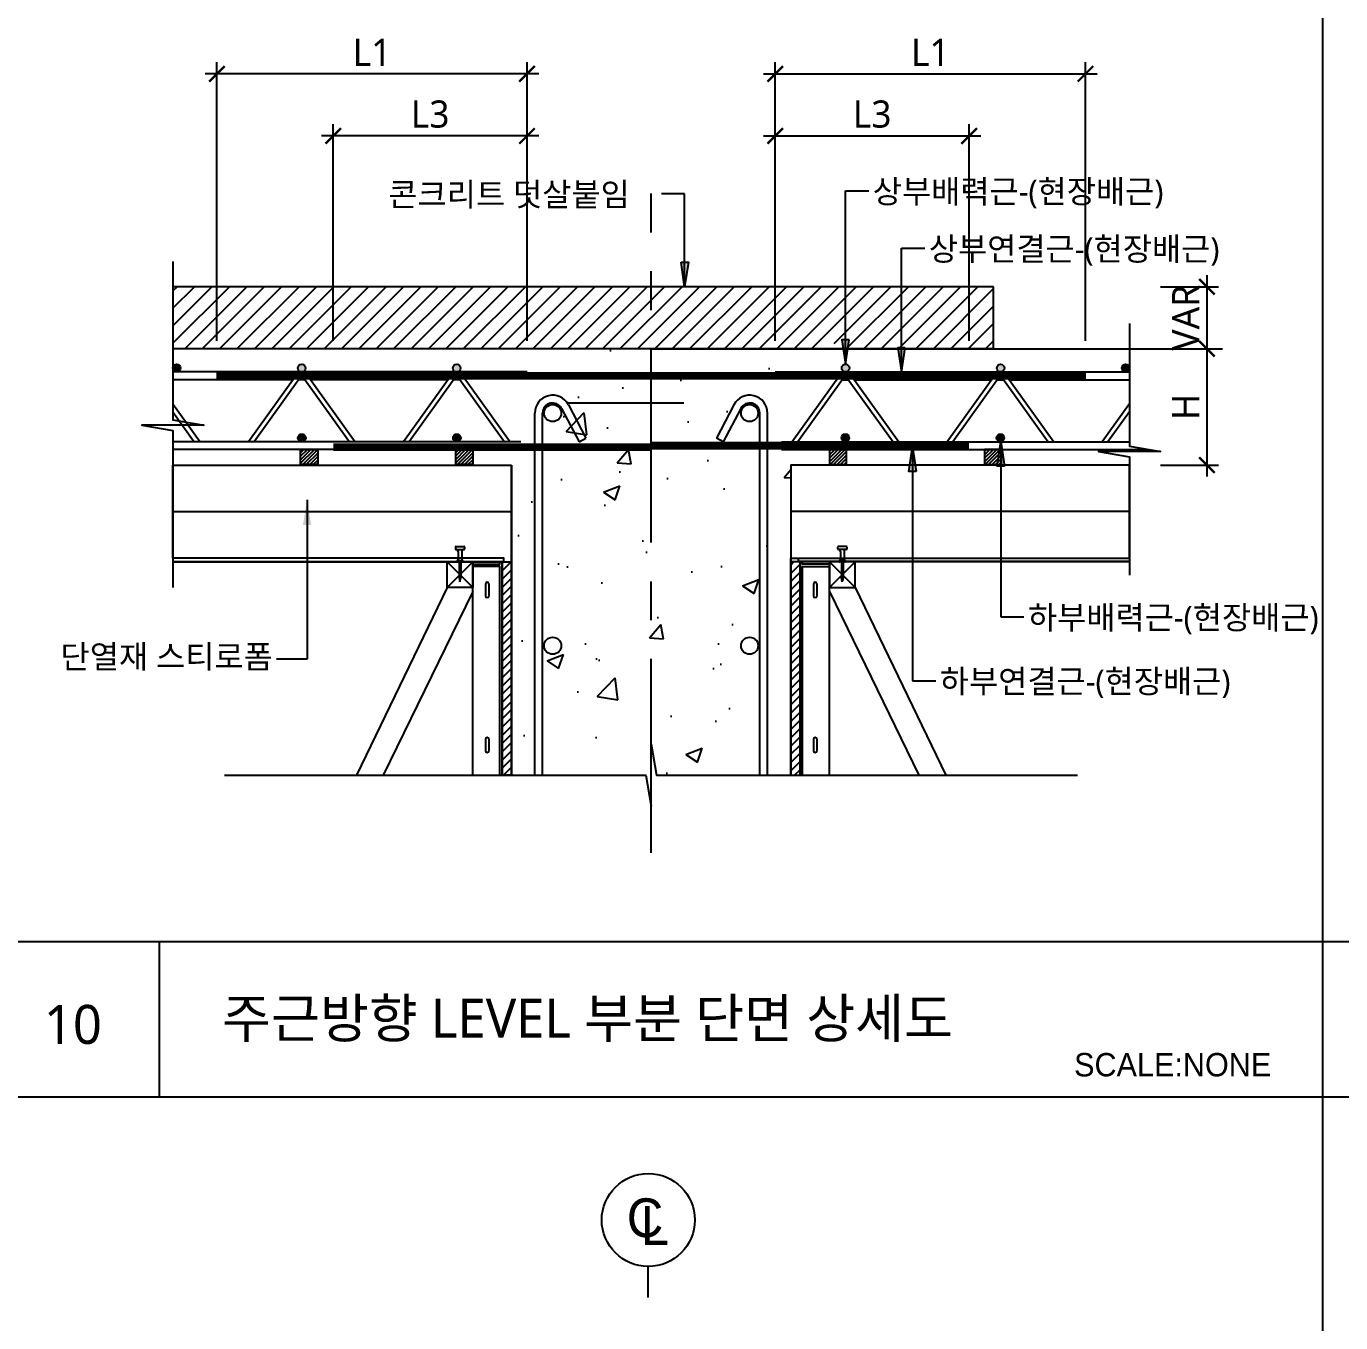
# Model space of a CAD drawing. Extents: x 10983 to 44623, y -18406 to 11294.
# Drawn here: x 13234 to 14929, y -11011 to -9339 of the extents above; entities that cross this region are included whole.
import ezdxf
from ezdxf.enums import TextEntityAlignment as Align

# ---------------------------------------------------------------- set-up
doc = ezdxf.new("R2010")
doc.units = 0
doc.header["$LTSCALE"] = 100
doc.header["$MEASUREMENT"] = 0
doc.header["$PDMODE"] = 3
doc.header["$PDSIZE"] = 10
for name, pattern in [('CEN', [62, 60, -1, 0, -1]), ('CENTERX2', [4, 2.5, -0.5, 0.5, -0.5]), ('HID', [2.5, 1.5, -1]), ('HIDDEN', [0.375, 0.25, -0.125])]:
    doc.linetypes.add(name, pattern=pattern)
doc.layers.get('0').update_dxf_attribs({"linetype": 'CONTINUOUS'})
doc.layers.get('Defpoints').update_dxf_attribs({"color": 165, "linetype": 'CONTINUOUS'})
for name, color, linetype in [('D-TEX1', 6, 'CONTINUOUS'), ('D-TEX3', 9, 'CONTINUOUS'), ('DECK-CEN', 1, 'CEN'), ('DECK-CON', 2, 'CONTINUOUS'), ('DECK-DIM', 255, 'CONTINUOUS'), ('DECK-ETC STEEL', 6, 'CONTINUOUS'), ('DECK-HATCH', 251, 'CONTINUOUS'), ('DECK-JOINT BAR', 4, 'HIDDEN'), ('DECK-LATTICE', 7, 'CONTINUOUS'), ('DECK-PG', 4, 'CONTINUOUS'), ('DECK-RC', 251, 'CONTINUOUS'), ('DECK-RC(ETC)', 252, 'CONTINUOUS'), ('DECK-TEXT', 7, 'CONTINUOUS'), ('DECK-TITLE TEXT', 3, 'CONTINUOUS'), ('DECK-TRANS', 3, 'CONTINUOUS'), ('E', 115, 'CONTINUOUS'), ('E2', 7, 'CONTINUOUS'), ('INSU', 7, 'CONTINUOUS'), ('SEC', 7, 'CONTINUOUS'), ('TEXT', 3, 'CONTINUOUS')]:
    doc.layers.add(name, color=color, linetype=linetype)
doc.styles.add('HD', font='Gulim.ttf')
doc.styles.get("Standard").update_dxf_attribs({"font": ''})
doc.styles.add('SY Panel', font='malgun.ttf')
doc.styles.add('VICON TEXT', font='malgun.ttf')
doc.styles.get('STANDARD').set_extended_font_data('Haansoft Dotum')
doc.linetypes.add('BATTING', pattern='A,0.0001,-0.1,[134,ltypeshp.shx,S=0.1,R=0,X=-0.1,Y=0],-0.2,[134,ltypeshp.shx,S=0.1,R=180,X=0.1,Y=0],-0.1', length=0.4001)
doc.dimstyles.new('ISO-25', dxfattribs={"dimtxt": 2.5, "dimasz": 2.5, "dimexe": 1.25, "dimexo": 0.625, "dimtad": 1, "dimtxsty": 'STANDARD', "dimcen": 2.5, "dimadec": 0, "dimazin": 0, "dimtfac": 1, "dimtmove": 0, "dimatfit": 3, "dimfxl": 1, "dimarcsym": 0})
doc.dimstyles.new('STDECK-DIM', dxfattribs={"dimtxt": 35, "dimasz": 20, "dimexe": 15, "dimexo": 40, "dimgap": 10, "dimtad": 1, "dimdec": 0, "dimtxsty": 'SY Panel', "dimblk": 'ARCHTICK', "dimcen": 2.5, "dimdle": 15, "dimclrd": 7, "dimclre": 7, "dimclrt": 6, "dimadec": 0, "dimazin": 0, "dimtfac": 1, "dimtdec": 0, "dimtmove": 0, "dimatfit": 3, "dimldrblk": 'ARCHTICK', "dimfxl": 1, "dimarcsym": 0})
pattern_1 = [(45, (-110235.5874, -26422.8478), (-2.24506403, 2.24506403), [])]
pattern_2 = [(45, (-110035.5874, -26422.8478), (-2.24506403, 2.24506403), [])]

# ---------------------------------------------------------------- blocks, each defined once
blk = doc.blocks.new('_ArchTick')
at = {"color": 0, "linetype": 'ByBlock', "const_width": 0.15}
blk.add_lwpolyline([(-0.5, -0.5), (0.5, 0.5)], dxfattribs=at)
blk = doc.blocks.new('*D444')
at = {"layer": 'DECK-DIM', "color": 7, "lineweight": -2}
for p, q in [((13629.4, -9745.2), (13629.4, -9465.8)), ((13879.4, -9745.2), (13879.4, -9465.8)), ((13894.4, -9480.8), (13614.4, -9480.8))]:
    blk.add_line(p, q, dxfattribs=at)
at = {"layer": 'Defpoints', "color": 0, "ltscale": 0.5}
for p in [(13629.4, -9480.8), (13629.4, -9785.2), (13879.4, -9785.2)]:
    blk.add_point(p, dxfattribs=at)
at = {"layer": 'DECK-DIM', "color": 7, "lineweight": -2, "ltscale": 0.5, "xscale": 20, "yscale": 20, "zscale": 20, "rotation": 180}
blk.add_blockref('_ArchTick', (13629.4, -9480.8), dxfattribs=at)
at = {"layer": 'DECK-DIM', "color": 7, "lineweight": -2, "ltscale": 0.5, "xscale": 20, "yscale": 20, "zscale": 20}
blk.add_blockref('_ArchTick', (13879.4, -9480.8), dxfattribs=at)
at = {"layer": 'DECK-DIM', "color": 6, "ltscale": 0.5, "insert": (13754.4, -9452.8), "char_height": 35, "attachment_point": 5, "style": 'SY Panel'}
blk.add_mtext('L3', dxfattribs=at)
blk = doc.blocks.new('*D445')
at = {"layer": 'DECK-DIM', "color": 7, "lineweight": -2}
for p, q in [((14199.4, -9745.2), (14199.4, -9385.8)), ((14599.4, -9745.2), (14599.4, -9385.8)), ((14184.4, -9400.8), (14614.4, -9400.8))]:
    blk.add_line(p, q, dxfattribs=at)
at = {"layer": 'Defpoints', "color": 0, "ltscale": 0.5}
for p in [(14599.4, -9400.8), (14199.4, -9785.2), (14599.4, -9785.2)]:
    blk.add_point(p, dxfattribs=at)
at = {"layer": 'DECK-DIM', "color": 7, "lineweight": -2, "ltscale": 0.5, "xscale": 20, "yscale": 20, "zscale": 20, "rotation": 180}
blk.add_blockref('_ArchTick', (14199.4, -9400.8), dxfattribs=at)
at = {"layer": 'DECK-DIM', "color": 7, "lineweight": -2, "ltscale": 0.5, "xscale": 20, "yscale": 20, "zscale": 20}
blk.add_blockref('_ArchTick', (14599.4, -9400.8), dxfattribs=at)
at = {"layer": 'DECK-DIM', "color": 6, "ltscale": 0.5, "insert": (14399.4, -9373), "char_height": 35, "attachment_point": 5, "style": 'SY Panel'}
blk.add_mtext('L1', dxfattribs=at)
blk = doc.blocks.new('*D446')
at = {"layer": 'DECK-DIM', "color": 7, "lineweight": -2}
for p, q in [((14199.4, -9745.2), (14199.4, -9465.8)), ((14449.4, -9745.2), (14449.4, -9465.8)), ((14184.4, -9480.8), (14464.4, -9480.8))]:
    blk.add_line(p, q, dxfattribs=at)
at = {"layer": 'Defpoints', "color": 0, "ltscale": 0.5}
for p in [(14449.4, -9480.8), (14199.4, -9785.2), (14449.4, -9785.2)]:
    blk.add_point(p, dxfattribs=at)
at = {"layer": 'DECK-DIM', "color": 7, "lineweight": -2, "ltscale": 0.5, "xscale": 20, "yscale": 20, "zscale": 20, "rotation": 180}
blk.add_blockref('_ArchTick', (14199.4, -9480.8), dxfattribs=at)
at = {"layer": 'DECK-DIM', "color": 7, "lineweight": -2, "ltscale": 0.5, "xscale": 20, "yscale": 20, "zscale": 20}
blk.add_blockref('_ArchTick', (14449.4, -9480.8), dxfattribs=at)
at = {"layer": 'DECK-DIM', "color": 6, "ltscale": 0.5, "insert": (14324.4, -9452.8), "char_height": 35, "attachment_point": 5, "style": 'SY Panel'}
blk.add_mtext('L3', dxfattribs=at)
blk = doc.blocks.new('*D452')
at = {"layer": 'DECK-DIM', "color": 7, "lineweight": -2}
for p, q in [((14756.1, -9660.2), (14756.1, -9770.2)), ((14696.1, -9675.2), (14771.1, -9675.2)), ((14696.1, -9755.2), (14771.1, -9755.2))]:
    blk.add_line(p, q, dxfattribs=at)
at = {"layer": 'Defpoints', "color": 0, "ltscale": 0.5}
for p in [(14656.1, -9675.2), (14656.1, -9755.2), (14756.1, -9755.2)]:
    blk.add_point(p, dxfattribs=at)
at = {"layer": 'DECK-DIM', "color": 7, "lineweight": -2, "ltscale": 0.5, "xscale": 20, "yscale": 20, "zscale": 20}
for p, rotation in [((14756.1, -9675.2), 90), ((14756.1, -9755.2), 270)]:
    blk.add_blockref('_ArchTick', p, dxfattribs=dict(at, rotation=rotation))
at = {"layer": 'DECK-DIM', "color": 6, "ltscale": 0.5, "insert": (14728.6, -9715.2), "char_height": 35, "attachment_point": 5, "rotation": 90, "style": 'SY Panel'}
blk.add_mtext('VAR', dxfattribs=at)
blk = doc.blocks.new('*D464')
at = {"layer": 'DECK-DIM', "color": 7, "lineweight": -2}
for p, q in [((14756.1, -9740.2), (14756.1, -9920.2)), ((14696.1, -9755.2), (14771.1, -9755.2)), ((14696.1, -9905.2), (14771.1, -9905.2))]:
    blk.add_line(p, q, dxfattribs=at)
at = {"layer": 'Defpoints', "color": 0, "ltscale": 0.5}
for p in [(14656.1, -9755.2), (14656.1, -9905.2), (14756.1, -9905.2)]:
    blk.add_point(p, dxfattribs=at)
at = {"layer": 'DECK-DIM', "color": 7, "lineweight": -2, "ltscale": 0.5, "xscale": 20, "yscale": 20, "zscale": 20}
for p, rotation in [((14756.1, -9755.2), 90), ((14756.1, -9905.2), 270)]:
    blk.add_blockref('_ArchTick', p, dxfattribs=dict(at, rotation=rotation))
at = {"layer": 'DECK-DIM', "color": 6, "ltscale": 0.5, "insert": (14728.6, -9830.2), "char_height": 35, "attachment_point": 5, "rotation": 90, "style": 'SY Panel'}
blk.add_mtext('H', dxfattribs=at)
blk = doc.blocks.new('*D472')
at = {"layer": 'DECK-DIM', "color": 7, "lineweight": -2}
for p, q in [((13479.4, -9745.2), (13479.4, -9385.8)), ((13879.4, -9745.2), (13879.4, -9385.8)), ((13894.4, -9400.8), (13464.4, -9400.8))]:
    blk.add_line(p, q, dxfattribs=at)
at = {"layer": 'Defpoints', "color": 0, "ltscale": 0.5}
for p in [(13479.4, -9400.8), (13479.4, -9785.2), (13879.4, -9785.2)]:
    blk.add_point(p, dxfattribs=at)
at = {"layer": 'DECK-DIM', "color": 7, "lineweight": -2, "ltscale": 0.5, "xscale": 20, "yscale": 20, "zscale": 20, "rotation": 180}
blk.add_blockref('_ArchTick', (13479.4, -9400.8), dxfattribs=at)
at = {"layer": 'DECK-DIM', "color": 7, "lineweight": -2, "ltscale": 0.5, "xscale": 20, "yscale": 20, "zscale": 20}
blk.add_blockref('_ArchTick', (13879.4, -9400.8), dxfattribs=at)
at = {"layer": 'DECK-DIM', "color": 6, "ltscale": 0.5, "insert": (13679.4, -9373), "char_height": 35, "attachment_point": 5, "style": 'SY Panel'}
blk.add_mtext('L1', dxfattribs=at)

msp = doc.modelspace()

# ---------------------------------------------------------------- hatches: boundary and pattern name
at = {"linetype": 'ByBlock'}
h = msp.add_hatch(color=256, dxfattribs=at)
h.paths.add_polyline_path([(14077.9, -9643.7), (14082.6, -9643.7), (14082.6, -9675.2)])
h.paths.add_polyline_path([(14082.6, -9643.7), (14087.4, -9643.7), (14082.6, -9675.2)])
h = msp.add_hatch(color=256, dxfattribs=at)
h.paths.add_polyline_path([(14294.8, -9743.7), (14290.1, -9743.7), (14290.1, -9775.2)])
h.paths.add_polyline_path([(14290.1, -9743.7), (14285.3, -9743.7), (14290.1, -9775.2)])
h = msp.add_hatch(color=256, dxfattribs=at)
h.paths.add_polyline_path([(14367, -9753.9), (14362.3, -9753.9), (14362.3, -9785.3)])
h.paths.add_polyline_path([(14362.3, -9753.9), (14357.6, -9753.9), (14362.3, -9785.3)])
h = msp.add_hatch(color=256, dxfattribs=at)
h.paths.add_polyline_path([(14490.2, -9875.1), (14490.2, -9906.6), (14494.9, -9906.6)])
h.paths.add_polyline_path([(14490.2, -9875.1), (14485.5, -9906.6), (14490.2, -9906.6)])
h = msp.add_hatch(color=256, dxfattribs=at)
h.paths.add_polyline_path([(14376.5, -9882.2), (14376.5, -9913.6), (14381.2, -9913.6)])
h.paths.add_polyline_path([(14376.5, -9882.2), (14371.8, -9913.6), (14376.5, -9913.6)])
at = {"layer": 'DECK-HATCH', "linetype": 'ByBlock'}
h = msp.add_hatch(dxfattribs=at)
h.set_pattern_fill('ANSI31', color=256, scale=5, style=0)
h.set_pattern_definition([(45, (-110161.527, -50130.158), (-11.2253202, 11.2253202), [])])
h.paths.add_polyline_path([(14268.3, -9755.2), (14266.6, -9743.6), (14271.3, -9743.6), (14271.3, -9675.2), (14039.4, -9675.2), (14039.4, -9755.2)])
h.paths.add_polyline_path([(14343.5, -9675.2), (14271.3, -9675.2), (14271.3, -9743.6), (14276, -9743.6), (14274.3, -9755.2), (14339, -9755.2), (14338.8, -9753.7), (14343.5, -9753.7)])
h.paths.add_polyline_path([(13422.7, -9675.2), (13422.7, -9755.2), (14039.4, -9755.2), (14039.4, -9675.2)])
h.paths.add_polyline_path([(14480.8, -9755.2), (14480.8, -9675.2), (14343.5, -9675.2), (14343.5, -9753.7), (14348.2, -9753.7), (14348, -9755.2)])
h = msp.add_hatch(dxfattribs=at)
h.set_pattern_fill('AR-CONC', color=256, scale=30, style=0)
h.set_pattern_definition([(50, (-115547.06, -53628.86), (215.17805, -18.82564), [22.5, -247.5]), (355, (-115547.06, -53628.86), (-41.6254, 225.65764), [18, -198]), (100.4514, (-115529.13, -53630.43), (173.5528, 206.83186), [19.12206, -210.34263]), (46.1842, (-115547.06, -53568.86), (320.1723, -49.6557), [33.75, -371.25]), (96.6356, (-115520.38, -53573), (280.3988, 292.23536), [28.6831, -315.5139]), (351.1842, (-115547.06, -53568.86), (280.3986, 292.2356), [27, -297]), (21, (-115517.06, -53583.86), (179.07212, -120.78567), [22.5, -247.5]), (326, (-115517.06, -53583.86), (72.9946, 217.545), [18, -198]), (71.4514, (-115502.14, -53593.93), (252.0668, 96.75915), [19.12206, -210.34263]), (37.5, (-115547.06, -53628.86), (3.647957, 99.868156), [0, -195.6, 0, -201, 0, -198.75]), (7.5, (-115547.06, -53628.86), (78.92086, 118.32351), [0, -114.6, 0, -191.1, 0, -75.75]), (327.5, (-115613.96, -53628.86), (160.14673, -6.76646), [0, -75, 0, -234, 0, -310.5]), (317.5, (-115643.96, -53628.86), (174.95585, 30.0315), [0, -97.5, 0, -155.4, 0, -220.5])])
h.paths.add_polyline_path([(14039.4, -9755.2), (13859.4, -9755.2), (13859.4, -10305.3), (14032.4, -10305.3), (14039.4, -10345.3), (14039.4, -10265.3)])
h.paths.add_polyline_path([(14219.4, -9755.2), (14039.4, -9755.2), (14039.4, -10265.3), (14046.4, -10305.3), (14219.4, -10305.3)])
h = msp.add_hatch(dxfattribs=at)
h.set_pattern_fill('ANSI31', color=256, scale=60, style=0)
h.set_pattern_definition([(45, (-159829.81, -15583.08), (-5.30330086, 5.30330086), [])])
h.paths.add_polyline_path([(13847.4, -10030.2), (13859.4, -10030.2), (13859.4, -10305.3), (13847.4, -10305.3)])
h = msp.add_hatch(dxfattribs=at)
h.set_pattern_fill('ANSI31', color=256, scale=60, style=0)
h.set_pattern_definition([(45, (-160069.81, -15583.08), (-5.30330086, 5.30330086), [])])
h.paths.add_polyline_path([(14231.4, -10030.2), (14219.4, -10030.2), (14219.4, -10305.3), (14231.4, -10305.3)])
at = {"layer": 'DECK-RC(ETC)'}
h = msp.add_hatch(dxfattribs=at)
h.set_pattern_fill('ANSI31', color=256)
h.set_pattern_definition(pattern_2)
h.paths.add_polyline_path([(13587.4, -9885.2), (13587.4, -9904.7), (13609.4, -9904.7), (13609.4, -9885.2)])
h = msp.add_hatch(dxfattribs=at)
h.set_pattern_fill('ANSI31', color=256)
h.set_pattern_definition(pattern_1)
h.paths.add_polyline_path([(13787.4, -9885.2), (13787.4, -9904.7), (13809.4, -9904.7), (13809.4, -9885.2)])
h = msp.add_hatch(dxfattribs=at)
h.set_pattern_fill('ANSI31', color=256)
h.set_pattern_definition(pattern_1)
h.paths.add_polyline_path([(14291.4, -9885.2), (14291.4, -9904.7), (14269.4, -9904.7), (14269.4, -9885.2)])
h = msp.add_hatch(dxfattribs=at)
h.set_pattern_fill('ANSI31', color=256)
h.set_pattern_definition(pattern_2)
h.paths.add_polyline_path([(14469.4, -9885.2), (14469.4, -9904.7), (14491.4, -9904.7), (14491.4, -9885.2)])
at = {"layer": 'DECK-TRANS', "ltscale": 0.5}
h = msp.add_hatch(color=3, dxfattribs=at)
h.dxf.hatch_style = 1
h.paths.add_polyline_path([(13583.8, -9780.2, 1), (13593.8, -9780.2, 1)])
h.paths.add_polyline_path([(13793.7, -9780.2, 1), (13783.7, -9780.2, 0.399881), (13788.5, -9785.2), (13789, -9785.2, 0.399881)])
h = msp.add_hatch(color=3, dxfattribs=at)
h.dxf.hatch_style = 1
h.paths.add_polyline_path([(14495, -9780.2, -1), (14485, -9780.2, -1)])
h.paths.add_polyline_path([(14285.1, -9780.2, -1), (14295.1, -9780.2, -0.399881), (14290.3, -9785.2), (14289.8, -9785.2, -0.399881)])
h = msp.add_hatch(color=3, dxfattribs=at)
h.dxf.hatch_style = 1
h.paths.add_polyline_path([(13594, -9870.2, 1), (13584, -9870.2, 0.399881), (13588.8, -9875.2), (13589.2, -9875.2, 0.399881)])
h = msp.add_hatch(color=3, dxfattribs=at)
h.dxf.hatch_style = 1
h.paths.add_polyline_path([(13793.9, -9870.2, 1), (13783.9, -9870.2, 0.399881), (13788.7, -9875.2), (13789.2, -9875.2, 0.399881)])
h = msp.add_hatch(color=3, dxfattribs=at)
h.dxf.hatch_style = 1
h.paths.add_polyline_path([(14284.8, -9870.2, -1), (14294.8, -9870.2, -0.399881), (14290.1, -9875.2), (14289.6, -9875.2, -0.399881)])
h = msp.add_hatch(color=3, dxfattribs=at)
h.dxf.hatch_style = 1
h.paths.add_polyline_path([(14484.8, -9870.2, -1), (14494.8, -9870.2, -0.399881), (14490, -9875.2), (14489.5, -9875.2, -0.399881)])
at = {"layer": 'SEC'}
h = msp.add_hatch(color=3, dxfattribs=at)
edge = h.paths.add_edge_path()
edge.add_arc((13427.5, -9780), 5, 0, 360)
h = msp.add_hatch(color=3, dxfattribs=at)
edge = h.paths.add_edge_path()
edge.add_arc((13427.5, -9780), 5, 0, 360)
h = msp.add_hatch(color=3, dxfattribs=at)
edge = h.paths.add_edge_path()
edge.add_arc((14651.3, -9780), 5, 0, 360)

# ---------------------------------------------------------------- linework, layer by layer
at = {"linetype": 'ByBlock'}
for p, q in [((14905.1, -7220.2), (14905.1, -12170.2)), ((14082.6, -9555.4), (14052.6, -9555.4)), ((14082.6, -9675.2), (14082.6, -9555.4)), ((14290.1, -9775.2), (14290.1, -9551.6)), ((14290.1, -9551.6), (14320.1, -9551.6)), ((14362.3, -9785.3), (14362.3, -9625.7)), ((14362.3, -9625.7), (14392.3, -9625.7)), ((14490.2, -9875.1), (14490.2, -10101)), ((14376.5, -9882.2), (14376.5, -10183.4)), ((14490.2, -10101), (14520.2, -10101)), ((14376.5, -10183.4), (14406.5, -10183.4)), ((18305.1, -10520.2), (11505.1, -10520.2)), ((13405.1, -10520.2), (13405.1, -10720.2)), ((18305.1, -10720.2), (11505.1, -10720.2))]:
    msp.add_line(p, q, dxfattribs=at)
for points in [[(14077.9, -9643.7), (14087.4, -9643.7), (14082.6, -9675.2), (14077.9, -9643.7)], [(14294.8, -9743.7), (14285.3, -9743.7), (14290.1, -9775.2), (14294.8, -9743.7)], [(14294.8, -9743.7), (14285.3, -9743.7), (14290.1, -9775.2), (14294.8, -9743.7)], [(14367, -9753.9), (14357.6, -9753.9), (14362.3, -9785.3), (14367, -9753.9)], [(14494.9, -9906.6), (14485.5, -9906.6), (14490.2, -9875.1), (14494.9, -9906.6)], [(14381.2, -9913.6), (14371.8, -9913.6), (14376.5, -9882.2), (14381.2, -9913.6)]]:
    msp.add_lwpolyline(points, dxfattribs=at)
at = {"layer": 'DECK-CEN', "linetype": 'CENTERX2'}
msp.add_line((14039.4, -10405.3), (14039.4, -9555.2), dxfattribs=at)
at = {"layer": 'DECK-CON'}
for p, q in [((14480.8, -9675.2), (13422.7, -9675.2)), ((14480.8, -9755.2), (14480.8, -9675.2)), ((14480.8, -9755.2), (13422.7, -9755.2)), ((14039.4, -9755.2), (13422.7, -9755.2)), ((14039.4, -9755.2), (14776.1, -9755.2)), ((13847.4, -10030.2), (13859.4, -10030.2)), ((13847.4, -10305.3), (13847.4, -10030.2)), ((13859.4, -10305.3), (13859.4, -10025.2))]:
    msp.add_line(p, q, dxfattribs=at)
for points in [[(13422.7, -9642.7), (13422.7, -9846.7), (13462.7, -9853.7), (13382.7, -9853.7), (13422.7, -9860.8), (13422.7, -10063)], [(14656.1, -9722.7), (14656.1, -9880.7), (14696.1, -9887.7), (14616.1, -9887.7), (14656.1, -9894.8), (14656.1, -10047.4)], [(13489.4, -10305.3), (14032.4, -10305.3), (14039.4, -10345.3), (14039.4, -10265.3), (14046.4, -10305.3), (14589.4, -10305.3)]]:
    msp.add_lwpolyline(points, dxfattribs=at)
msp.add_lwpolyline([(14231.4, -10030.2), (14219.4, -10030.2), (14219.4, -10305.3), (14231.4, -10305.3)], close=True, dxfattribs=at)
at = {"layer": 'DECK-ETC STEEL'}
for points in [[(13844.4, -10030.2), (13847.4, -10030.2), (13847.4, -10305.3), (13844.4, -10305.3), (13844.4, -10036.2), (13809.4, -10036.2), (13809.4, -10033.2), (13844.4, -10033.2), (13844.4, -10030.2), (13847.4, -10030.2)], [(14234.4, -10030.2), (14231.4, -10030.2), (14231.4, -10305.3), (14234.4, -10305.3), (14234.4, -10036.2), (14269.4, -10036.2), (14269.4, -10033.2), (14234.4, -10033.2), (14234.4, -10030.2), (14231.4, -10030.2)]]:
    msp.add_lwpolyline(points, dxfattribs=at)
at = {"layer": 'DECK-JOINT BAR', "const_width": 10}
for points in [[(13478.8, -9790.2), (14039.4, -9790.2)], [(14600, -9790.2), (14039.4, -9790.2)], [(13629.4, -9882.2), (14039.4, -9882.2)], [(14449.4, -9880.2), (14039.4, -9880.2)]]:
    msp.add_lwpolyline(points, dxfattribs=at)
at = {"layer": 'DECK-LATTICE', "ltscale": 0.5}
for p, q in [((13879.4, -9785.2), (13422.7, -9785.2)), ((13577.7, -9795.2), (13422.7, -9795.2)), ((13582.4, -9788.5), (13520.1, -9875.2)), ((13587.3, -9792), (13527.5, -9875.2)), ((13592.8, -9795.2), (13585, -9795.2)), ((13590.6, -9792), (13650.3, -9875.2)), ((13595.4, -9788.5), (13657.7, -9875.2)), ((13777.7, -9795.2), (13600.2, -9795.2)), ((13782.4, -9788.5), (13720.1, -9875.2)), ((13787.3, -9792), (13727.5, -9875.2)), ((13792.8, -9795.2), (13785, -9795.2)), ((13790.6, -9792), (13850.3, -9875.2)), ((13795.4, -9788.5), (13857.7, -9875.2)), ((14199.4, -9785.2), (14656.1, -9785.2)), ((14283.4, -9788.5), (14221.1, -9875.2)), ((14288.2, -9792), (14228.4, -9875.2)), ((14285.9, -9795.2), (14293.7, -9795.2)), ((14291.5, -9792), (14351.3, -9875.2)), ((14296.3, -9788.5), (14358.6, -9875.2)), ((14301.1, -9795.2), (14478.6, -9795.2)), ((14483.4, -9788.5), (14421.1, -9875.2)), ((14488.2, -9792), (14428.4, -9875.2)), ((14485.9, -9795.2), (14493.7, -9795.2)), ((14491.5, -9792), (14551.3, -9875.2)), ((14496.3, -9788.5), (14558.6, -9875.2)), ((14501.1, -9795.2), (14656.1, -9795.2)), ((13422.7, -9826.4), (13457.7, -9875.2)), ((14656.1, -9826.4), (14621.1, -9875.2)), ((13422.7, -9836.7), (13450.3, -9875.2)), ((14656.1, -9836.7), (14628.4, -9875.2)), ((13871.4, -9875.2), (13422.7, -9875.2)), ((14207.4, -9875.2), (14656.1, -9875.2)), ((13871.4, -9885.2), (13422.7, -9885.2)), ((14207.4, -9885.2), (14681.5, -9885.2))]:
    msp.add_line(p, q, dxfattribs=at)
for centre, radius in [((13588.9, -9793.2), 8), ((13588.9, -9793.2), 2), ((13788.9, -9793.2), 8), ((13788.9, -9793.2), 2), ((14289.8, -9793.2), 8), ((14289.8, -9793.2), 2), ((14489.8, -9793.2), 8), ((14489.8, -9793.2), 2)]:
    msp.add_arc(centre, radius, 35.7097, 144.2903, dxfattribs=at)
at = {"layer": 'DECK-PG', "ltscale": 0.5}
for p, q in [((13422.7, -10029.7), (13849.4, -10029.7)), ((14656.1, -10029.7), (14229.4, -10029.7))]:
    msp.add_line(p, q, dxfattribs=at)
for points in [[(13849.4, -10030.2), (13849.4, -10025.2), (13422.7, -10025.2), (13422.7, -10030.2)], [(14229.4, -10030.2), (14229.4, -10025.2), (14656.1, -10025.2), (14656.1, -10030.2)]]:
    msp.add_lwpolyline(points, close=True, dxfattribs=at)
at = {"layer": 'DECK-RC', "linetype": 'HID'}
msp.add_line((13931.4, -9825.2), (14147.4, -9825.2), dxfattribs=at)
at = {"layer": 'DECK-RC(ETC)'}
for p, q in [((13786.9, -10011.2), (13786.9, -10013.2)), ((13787.9, -10010.2), (13797.9, -10010.2)), ((13787.9, -10014.2), (13797.9, -10014.2)), ((13790.6, -10016.5), (13790.6, -10026.9)), ((13795.2, -10016.5), (13795.2, -10026.9)), ((13798.9, -10011.2), (13798.9, -10013.2)), ((14279.9, -10011.2), (14279.9, -10013.2)), ((14290.9, -10010.2), (14280.9, -10010.2)), ((14290.9, -10014.2), (14280.9, -10014.2)), ((14283.6, -10016.5), (14283.6, -10026.9)), ((14288.2, -10016.5), (14288.2, -10026.9)), ((14291.9, -10011.2), (14291.9, -10013.2)), ((13776.4, -10063.2), (13809.4, -10030.2)), ((13809.4, -10063.2), (13776.4, -10030.2)), ((13788.9, -10028.8), (13788.9, -10029.6)), ((13789.5, -10028.2), (13790, -10028.2)), ((13789.5, -10030.2), (13796.3, -10030.2)), ((13790, -10028.2), (13795.8, -10028.2)), ((13791.9, -10028.2), (13793.9, -10028.2)), ((13791.9, -10030.2), (13791.9, -10050.7)), ((13793.9, -10030.2), (13793.9, -10050.7)), ((13795.8, -10028.2), (13796.3, -10028.2)), ((13796.9, -10028.8), (13796.9, -10029.6)), ((14302.4, -10063.2), (14269.4, -10030.2)), ((14269.4, -10063.2), (14302.4, -10030.2)), ((14281.9, -10028.8), (14281.9, -10029.6)), ((14283, -10028.2), (14282.5, -10028.2)), ((14289.3, -10030.2), (14282.5, -10030.2)), ((14288.8, -10028.2), (14283, -10028.2)), ((14286.9, -10028.2), (14284.9, -10028.2)), ((14284.9, -10030.2), (14284.9, -10050.7)), ((14286.9, -10030.2), (14286.9, -10050.7)), ((14289.3, -10028.2), (14288.8, -10028.2)), ((14289.9, -10028.8), (14289.9, -10029.6)), ((13791.9, -10050.7), (13792.9, -10055.7)), ((13792.9, -10055.7), (13793.9, -10050.7)), ((13809.4, -10305.3), (13809.4, -10036.2)), ((14269.4, -10305.3), (14269.4, -10036.2)), ((14285.9, -10055.7), (14284.9, -10050.7)), ((14286.9, -10050.7), (14285.9, -10055.7)), ((13776.4, -10063.2), (13659.4, -10305.3)), ((13825.9, -10058.2), (13825.9, -10074.2)), ((13829.9, -10058.2), (13829.9, -10074.2)), ((14248.9, -10058.2), (14248.9, -10074.2)), ((14248.9, -10058.2), (14248.9, -10074.2)), ((14252.9, -10058.2), (14252.9, -10074.2)), ((14252.9, -10058.2), (14252.9, -10074.2)), ((14302.4, -10063.2), (14419.4, -10305.3)), ((13809.4, -10068.3), (13694, -10305.3)), ((14269.4, -10068.3), (14384.8, -10305.3)), ((13825.9, -10258.2), (13825.9, -10274.2)), ((13825.9, -10258.2), (13825.9, -10274.2)), ((13829.9, -10258.2), (13829.9, -10274.2)), ((13829.9, -10258.2), (13829.9, -10274.2)), ((14248.9, -10258.2), (14248.9, -10274.2)), ((14248.9, -10258.2), (14248.9, -10274.2)), ((14252.9, -10258.2), (14252.9, -10274.2)), ((14252.9, -10258.2), (14252.9, -10274.2))]:
    msp.add_line(p, q, dxfattribs=at)
for points in [[(13587.4, -9885.2), (13609.4, -9885.2), (13609.4, -9904.7), (13587.4, -9904.7)], [(13787.4, -9885.2), (13809.4, -9885.2), (13809.4, -9904.7), (13787.4, -9904.7)], [(14291.4, -9885.2), (14269.4, -9885.2), (14269.4, -9904.7), (14291.4, -9904.7)], [(14491.4, -9885.2), (14469.4, -9885.2), (14469.4, -9904.7), (14491.4, -9904.7)]]:
    msp.add_lwpolyline(points, close=True, dxfattribs=at)
for points in [[(13776.4, -10030.2), (13809.4, -10030.2), (13809.4, -10063.2), (13776.4, -10063.2), (13776.4, -10030.2)], [(14302.4, -10030.2), (14269.4, -10030.2), (14269.4, -10063.2), (14302.4, -10063.2), (14302.4, -10030.2)]]:
    msp.add_lwpolyline(points, dxfattribs=at)
for centre, radius, start, end in [((13787.9, -10011.2), 1, 90, 180), ((13787.9, -10013.2), 1, 180, 270), ((13787.9, -10016.9), 2.75, 7.7709, 89.4479), ((13797.9, -10016.9), 2.75, 90.5521, 172.2291), ((13797.9, -10011.2), 1, 0, 90), ((13797.9, -10013.2), 1, 270, 360), ((14280.9, -10011.2), 1, 90, 180), ((14280.9, -10013.2), 1, 180, 270), ((14280.9, -10016.9), 2.75, 7.7709, 89.4479), ((14290.9, -10016.9), 2.75, 90.5521, 172.2291), ((14290.9, -10011.2), 1, 360, 90), ((14290.9, -10013.2), 1, 270, 360), ((13789.5, -10028.8), 0.6, 90, 180), ((13789.5, -10029.6), 0.6, 180, 270), ((13789.2, -10026.8), 1.39, 281.7725, 355.1369), ((13796.6, -10026.8), 1.39, 184.8631, 258.2275), ((13796.3, -10028.8), 0.6, 0, 90), ((13796.3, -10029.6), 0.6, 270, 0), ((14282.5, -10028.8), 0.6, 90, 180), ((14282.5, -10029.6), 0.6, 180, 270), ((14282.2, -10026.8), 1.39, 281.7725, 355.1369), ((14289.6, -10026.8), 1.39, 184.8631, 258.2275), ((14289.3, -10028.8), 0.6, 0, 90), ((14289.3, -10029.6), 0.6, 270, 0), ((13827.9, -10058.2), 2, 0, 180), ((13827.9, -10058.2), 2, 0, 180), ((14250.9, -10058.2), 2, 0, 180), ((14250.9, -10058.2), 2, 0, 180), ((14250.9, -10058.2), 2, 0, 180), ((14250.9, -10058.2), 2, 0, 180), ((13827.9, -10074.2), 2, 180, 0), ((14250.9, -10074.2), 2, 180, 0), ((14250.9, -10074.2), 2, 180, 0), ((13827.9, -10258.2), 2, 0, 180), ((13827.9, -10258.2), 2, 0, 180), ((13827.9, -10258.2), 2, 0, 180), ((13827.9, -10258.2), 2, 0, 180), ((14250.9, -10258.2), 2, 0, 180), ((14250.9, -10258.2), 2, 0, 180), ((14250.9, -10258.2), 2, 0, 180), ((14250.9, -10258.2), 2, 0, 180), ((13827.9, -10274.2), 2, 180, 0), ((13827.9, -10274.2), 2, 180, 0), ((14250.9, -10274.2), 2, 180, 0), ((14250.9, -10274.2), 2, 180, 0)]:
    msp.add_arc(centre, radius, start, end, dxfattribs=at)
at = {"layer": 'DECK-TRANS', "ltscale": 0.5}
for centre in [(13588.8, -9780.2), (13788.7, -9780.2), (14290.1, -9780.2), (14490, -9780.2), (13589, -9870.2), (13788.9, -9870.2), (14289.8, -9870.2), (14489.8, -9870.2)]:
    msp.add_circle(centre, 5, dxfattribs=at)
at = {"layer": 'E', "linetype": 'ByBlock'}
for p, q in [((13932.8, -9827.5), (13955.3, -9870.5)), ((14146, -9827.5), (14123.5, -9870.5)), ((13923.9, -9832.1), (13946.4, -9875.1)), ((14154.9, -9832.1), (14132.4, -9875.1)), ((13946.4, -9875.1), (13955.3, -9870.5)), ((14132.4, -9875.1), (14123.5, -9870.5)), ((13422.7, -9905.2), (13859.4, -9905.2)), ((13422.7, -10025.2), (13422.7, -9905.2)), ((13859.4, -10025.2), (13859.4, -9905.2)), ((13859.4, -9905.2), (13859.4, -10305.3)), ((13422.7, -10025.2), (13422.7, -10030.2)), ((13849.4, -10030.2), (13849.4, -10025.2)), ((13859.4, -10030.2), (13859.4, -10305.3)), ((13859.4, -10305.3), (13847.4, -10305.3))]:
    msp.add_line(p, q, dxfattribs=at)
at = {"layer": 'E'}
for p, q in [((13889.4, -10305.3), (13889.4, -9838.2)), ((13899.4, -10305.3), (13899.4, -9838.2)), ((14179.4, -10305.3), (14179.4, -9838.2)), ((14189.4, -10305.3), (14189.4, -9838.2))]:
    msp.add_line(p, q, dxfattribs=at)
at = {"layer": 'E', "linetype": 'ByBlock'}
for points in [[(14656.1, -9905.2), (14219.4, -9905.2), (14219.4, -10305.3), (14219.4, -10305.3), (14219.4, -10025.2), (14656.1, -10025.2)], [(13847.4, -10030.2), (13859.4, -10030.2), (13859.4, -10305.3), (13847.4, -10305.3)], [(14231.4, -10030.2), (14219.4, -10030.2), (14219.4, -10305.3), (14231.4, -10305.3)]]:
    msp.add_lwpolyline(points, close=True, dxfattribs=at)
for centre in [(13912.4, -9838.2), (14166.4, -9838.2), (13912.4, -10138.2), (14166.4, -10138.2)]:
    msp.add_circle(centre, 11, dxfattribs=at)
for centre, radius, start, end in [((13912.4, -9838.2), 23, 27.5898, 180), ((13912.4, -9838.2), 13, 27.5824, 180), ((14166.4, -9838.2), 23, 0, 152.4102), ((14166.4, -9838.2), 13, 0, 152.4176)]:
    msp.add_arc(centre, radius, start, end, dxfattribs=at)
at = {"layer": 'E2', "linetype": 'ByBlock'}
msp.add_line((14035.7, -10978.8), (14035.7, -10938.8), dxfattribs=at)
msp.add_circle((14035.7, -10878.8), 60, dxfattribs=at)
at = {"layer": 'INSU', "linetype": 'BATTING', "ltscale": 1.5}
for p, q in [((13422.7, -9965.2), (13859.4, -9965.2)), ((14656.1, -9965.2), (14219.4, -9965.2))]:
    msp.add_line(p, q, dxfattribs=at)
at = {"layer": 'SEC', "color": 3}
for centre in [(13427.5, -9780), (13427.5, -9780), (14651.3, -9780)]:
    msp.add_circle(centre, 5, dxfattribs=at)

# ---------------------------------------------------------------- texts
at = {"layer": 'D-TEX1', "color": 6, "linetype": 'ByBlock', "style": 'HD'}
for s, p in [('C', (14007.9, -10900.9)), ('L', (14025.9, -10910.9))]:
    msp.add_text(s, height=50, dxfattribs=at).set_placement(p)
at = {"layer": 'D-TEX3', "color": 3, "style": 'HD'}
msp.add_text('SCALE:NONE', height=30.15, dxfattribs=at).set_placement((14584.8, -10693.6))
msp.add_text('SCALE:NONE', height=30.15, dxfattribs=at).set_placement((14584.8, -10693.6))
at = {"layer": 'DECK-TEXT', "style": 'VICON TEXT'}
for s, p in [('콘크리트 덧살붙임', (13700.5, -9571.2)), ('상부배력근-(현장배근)', (14325.2, -9567.4)), ('상부연결근-(현장배근)', (14397.4, -9641.5)), ('하부배력근-(현장배근)', (14525.3, -10116.8)), ('하부연결근-(현장배근)', (14411.6, -10199.2))]:
    msp.add_text(s, height=30, dxfattribs=at).set_placement(p)
msp.add_text('단열재 스티로폼', height=30, dxfattribs=at).set_placement((13551.5, -10152.4), align=Align.MIDDLE_RIGHT)
at = {"layer": 'DECK-TITLE TEXT', "color": 3, "style": 'VICON TEXT'}
for s, height, p in [('주근방향 LEVEL 부분 단면 상세도', 50.257, (13486.1, -10643.8)), ('10', 50.26, (13256.3, -10651.7))]:
    msp.add_text(s, height=height, dxfattribs=at).set_placement(p)

# ---------------------------------------------------------------- dimensions: what is measured, and where the dimension line sits
at = {"layer": 'DECK-DIM'}
for base, p1, p2, angle, text, picture, middle in [((13479.4, -9400.8), (13879.4, -9785.2), (13479.4, -9785.2), 180, 'L1', '*D472', (13679.4, -9373)), ((13629.4, -9480.8), (13879.4, -9785.2), (13629.4, -9785.2), 180, 'L3', '*D444', (13754.4, -9452.8)), ((14756.1, -9905.2), (14656.1, -9755.2), (14656.1, -9905.2), 90, 'H', '*D464', (14728.6, -9830.2))]:
    dim = msp.add_linear_dim(base=base, p1=p1, p2=p2, angle=angle, text=text, dimstyle='STDECK-DIM', dxfattribs=at)
    dim.commit()
    dim.dimension.update_dxf_attribs({"geometry": picture, "text_midpoint": middle})
for base, p2, text, picture, middle in [((14599.4, -9400.8), (14599.4, -9785.2), 'L1', '*D445', (14399.4, -9373)), ((14449.4, -9480.8), (14449.4, -9785.2), 'L3', '*D446', (14324.4, -9452.8))]:
    dim = msp.add_linear_dim(base=base, p1=(14199.4, -9785.2), p2=p2, text=text, dimstyle='STDECK-DIM', dxfattribs=at)
    dim.commit()
    dim.dimension.update_dxf_attribs({"geometry": picture, "text_midpoint": middle})
dim = msp.add_linear_dim(base=(14756.1, -9755.2), p1=(14656.1, -9675.2), p2=(14656.1, -9755.2), angle=90, text='VAR', dimstyle='STDECK-DIM', dxfattribs=at)
dim.commit()
dim.dimension.update_dxf_attribs({"geometry": '*D452', "text_midpoint": (14756.1, -9715.2), "dimtype": 160})

# ---------------------------------------------------------------- leaders
at = {"layer": 'TEXT', "lineweight": 5}
msp.add_leader([(13595.7, -9950.1), (13595.7, -10155.4), (13556.4, -10155.4)], dimstyle='ISO-25', override={"dimscale": 5, "dimasz": 6.5, "dimgap": 4, "dimtad": 0, "dimtxsty": 'HD'}, dxfattribs=at)

doc.saveas('drawing.dxf')
